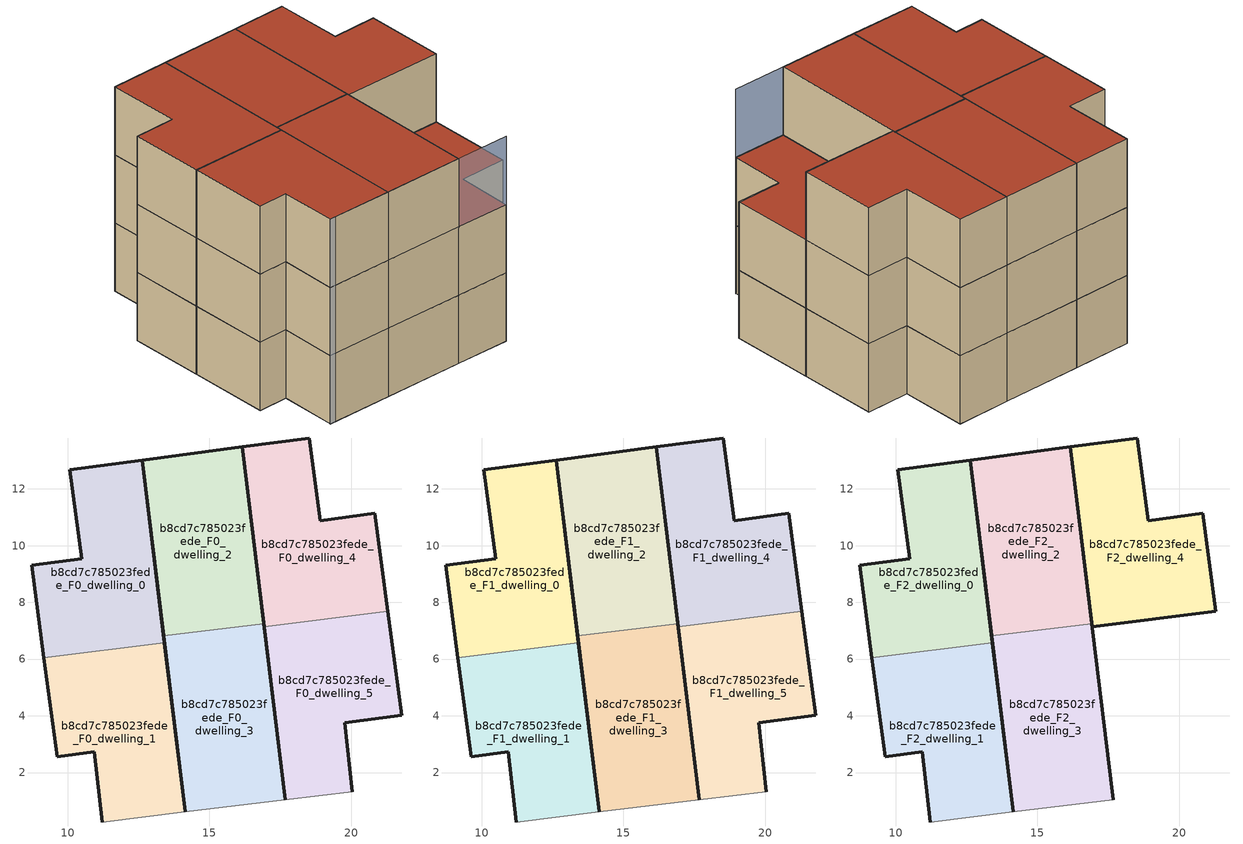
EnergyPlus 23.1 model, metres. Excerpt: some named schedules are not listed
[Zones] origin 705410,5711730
b8cd7c785023fede_F0_dwelling_0
 floor ground (EU_floor_Construction): 13.42,6.57 12.63,13.01 10.09,12.67 10.51,9.54 8.74,9.3 9.17,6.05 z0
 wall outside (EU_wall_Construction): 9.17,6.05 8.74,9.3 10.51,9.54 10.09,12.67 12.63,13.01 13.42,6.57 z0:3
 wall to b8cd7c785023fede_F0_dwelling_1 (EU_wall_Construction): 13.42,6.57 9.17,6.05 z0:3
b8cd7c785023fede_F0_dwelling_1
 floor ground (EU_floor_Construction): 14.14,0.61 13.42,6.57 9.17,6.05 9.64,2.55 10.94,2.73 11.23,0.26 z0
 wall outside (EU_wall_Construction): 13.42,6.57 14.14,0.61 / 11.23,0.26 10.94,2.73 9.64,2.55 9.17,6.05 z0:3
 wall adiabatic (EU_wall_Construction): 14.14,0.61 11.23,0.26 z0:3
b8cd7c785023fede_F0_dwelling_2
 floor ground (EU_floor_Construction): 16.92,7.25 16.16,13.48 12.63,13.01 13.39,6.82 z0
 wall outside (EU_wall_Construction): 13.39,6.82 12.63,13.01 16.16,13.48 16.92,7.25 z0:3
 wall to b8cd7c785023fede_F0_dwelling_3 (EU_wall_Construction): 16.92,7.25 13.39,6.82 z0:3
b8cd7c785023fede_F0_dwelling_3
 floor ground (EU_floor_Construction): 17.68,1.04 16.92,7.25 13.39,6.82 14.14,0.61 z0
 wall outside (EU_wall_Construction): 14.14,0.61 13.39,6.82 / 16.92,7.25 17.68,1.04 z0:3
 wall adiabatic (EU_wall_Construction): 17.68,1.04 14.14,0.61 z0:3
b8cd7c785023fede_F0_dwelling_4
 floor ground (EU_floor_Construction): 21.3,7.68 20.84,11.14 18.92,10.88 18.53,13.79 16.16,13.48 16.93,7.15 z0
 wall outside (EU_wall_Construction): 16.93,7.15 16.16,13.48 18.53,13.79 18.92,10.88 20.84,11.14 21.3,7.68 z0:3
 wall to b8cd7c785023fede_F0_dwelling_5 (EU_wall_Construction): 21.3,7.68 16.93,7.15 z0:3
b8cd7c785023fede_F0_dwelling_5
 floor ground (EU_floor_Construction): 20.04,1.33 19.77,3.75 21.78,4.01 21.3,7.68 16.93,7.15 17.68,1.04 z0
 wall outside (EU_wall_Construction): 17.68,1.04 16.93,7.15 / 21.3,7.68 21.78,4.01 19.77,3.75 20.04,1.33 z0:3
 wall adiabatic (EU_wall_Construction): 20.04,1.33 17.68,1.04 z0:3
b8cd7c785023fede_F1_dwelling_0
 floor to b8cd7c785023fede_F0_dwelling_0 (EU_floor_Construction): 13.42,6.57 12.63,13.01 10.09,12.67 10.51,9.54 8.74,9.3 9.17,6.05 z3
 wall outside (EU_wall_Construction): 9.17,6.05 8.74,9.3 10.51,9.54 10.09,12.67 12.63,13.01 13.42,6.57 z3:6
 wall to b8cd7c785023fede_F1_dwelling_1 (EU_wall_Construction): 13.42,6.57 9.17,6.05 z3:6
b8cd7c785023fede_F1_dwelling_1
 floor to b8cd7c785023fede_F0_dwelling_1 (EU_floor_Construction): 14.14,0.61 13.42,6.57 9.17,6.05 9.64,2.55 10.94,2.73 11.23,0.26 z3
 wall outside (EU_wall_Construction): 13.42,6.57 14.14,0.61 / 11.23,0.26 10.94,2.73 9.64,2.55 9.17,6.05 z3:6
 wall adiabatic (EU_wall_Construction): 14.14,0.61 11.23,0.26 z3:6
b8cd7c785023fede_F1_dwelling_2
 floor to b8cd7c785023fede_F0_dwelling_2 (EU_floor_Construction): 16.92,7.25 16.16,13.48 12.63,13.01 13.39,6.82 z3
 wall outside (EU_wall_Construction): 13.39,6.82 12.63,13.01 16.16,13.48 16.92,7.25 z3:6
 wall to b8cd7c785023fede_F1_dwelling_3 (EU_wall_Construction): 16.92,7.25 13.39,6.82 z3:6
b8cd7c785023fede_F1_dwelling_3
 floor to b8cd7c785023fede_F0_dwelling_3 (EU_floor_Construction): 17.68,1.04 16.92,7.25 13.39,6.82 14.14,0.61 z3
 wall outside (EU_wall_Construction): 14.14,0.61 13.39,6.82 / 16.92,7.25 17.68,1.04 z3:6
 wall adiabatic (EU_wall_Construction): 17.68,1.04 14.14,0.61 z3:6
b8cd7c785023fede_F1_dwelling_4
 floor to b8cd7c785023fede_F0_dwelling_4 (EU_floor_Construction): 21.3,7.68 20.84,11.14 18.92,10.88 18.53,13.79 16.16,13.48 16.93,7.15 z3
 wall outside (EU_wall_Construction): 16.93,7.15 16.16,13.48 18.53,13.79 18.92,10.88 20.84,11.14 21.3,7.68 z3:6
 wall to b8cd7c785023fede_F1_dwelling_5 (EU_wall_Construction): 21.3,7.68 16.93,7.15 z3:6
b8cd7c785023fede_F1_dwelling_5
 floor to b8cd7c785023fede_F0_dwelling_5 (EU_floor_Construction): 20.04,1.33 19.77,3.75 21.78,4.01 21.3,7.68 16.93,7.15 17.68,1.04 z3
 wall outside (EU_wall_Construction): 17.68,1.04 16.93,7.15 / 21.3,7.68 21.78,4.01 19.77,3.75 20.04,1.33 z3:6
 wall adiabatic (EU_wall_Construction): 20.04,1.33 17.68,1.04 z3:6
 roof outside (EU_roof_Construction): 21.3,7.68 21.78,4.01 19.77,3.75 20.04,1.33 17.68,1.04 16.93,7.15 z6
b8cd7c785023fede_F2_dwelling_0
 floor to b8cd7c785023fede_F1_dwelling_0 (EU_floor_Construction): 13.42,6.57 12.63,13.01 10.09,12.67 10.51,9.54 8.74,9.3 9.17,6.05 z6
 wall outside (EU_wall_Construction): 9.17,6.05 8.74,9.3 10.51,9.54 10.09,12.67 12.63,13.01 13.42,6.57 z6:9
 wall to b8cd7c785023fede_F2_dwelling_1 (EU_wall_Construction): 13.42,6.57 9.17,6.05 z6:9
 roof outside (EU_roof_Construction): 12.63,13.01 13.42,6.57 9.17,6.05 8.74,9.3 10.51,9.54 10.09,12.67 z9
b8cd7c785023fede_F2_dwelling_1
 floor to b8cd7c785023fede_F1_dwelling_1 (EU_floor_Construction): 14.14,0.61 13.42,6.57 9.17,6.05 9.64,2.55 10.94,2.73 11.23,0.26 z6
 wall outside (EU_wall_Construction): 13.42,6.57 14.14,0.61 / 11.23,0.26 10.94,2.73 9.64,2.55 9.17,6.05 z6:9
 wall adiabatic (EU_wall_Construction): 14.14,0.61 11.23,0.26 z6:9
 roof outside (EU_roof_Construction): 13.42,6.57 14.14,0.61 11.23,0.26 10.94,2.73 9.64,2.55 9.17,6.05 z9
b8cd7c785023fede_F2_dwelling_2
 floor to b8cd7c785023fede_F1_dwelling_2 (EU_floor_Construction): 16.92,7.25 16.16,13.48 12.63,13.01 13.39,6.82 z6
 wall outside (EU_wall_Construction): 13.39,6.82 12.63,13.01 16.16,13.48 16.92,7.25 z6:9
 wall to b8cd7c785023fede_F2_dwelling_3 (EU_wall_Construction): 16.92,7.25 13.39,6.82 z6:9
 roof outside (EU_roof_Construction): 16.16,13.48 16.92,7.25 13.39,6.82 12.63,13.01 z9
b8cd7c785023fede_F2_dwelling_3
 floor to b8cd7c785023fede_F1_dwelling_3 (EU_floor_Construction): 17.68,1.04 16.92,7.25 13.39,6.82 14.14,0.61 z6
 wall outside (EU_wall_Construction): 14.14,0.61 13.39,6.82 / 16.92,7.25 17.68,1.04 z6:9
 wall adiabatic (EU_wall_Construction): 17.68,1.04 14.14,0.61 z6:9
 roof outside (EU_roof_Construction): 16.92,7.25 17.68,1.04 14.14,0.61 13.39,6.82 z9
b8cd7c785023fede_F2_dwelling_4
 floor to b8cd7c785023fede_F1_dwelling_4 (EU_floor_Construction): 21.3,7.68 20.84,11.14 18.92,10.88 18.53,13.79 16.16,13.48 16.93,7.15 z6
 wall outside (EU_wall_Construction): 18.53,13.79 18.92,10.88 20.84,11.14 21.3,7.68 16.93,7.15 16.16,13.48 18.53,13.79 z6:9
 roof outside (EU_roof_Construction): 20.84,11.14 21.3,7.68 16.93,7.15 16.16,13.48 18.53,13.79 18.92,10.88 z9
shading: 11.23,0.26 20.04,1.33 z0:9
[Building]
EU S2 Campaign: North Axis=0; Terrain=City; Solar Distribution=FullExterior
[Site:Location]
London: Latitude=51.5; Longitude=-0.5; Time Zone=0; Elevation=25
[SizingPeriod:WeatherFileDays]
AnnualSizingPeriod: Begin Month=1; Begin Day of Month=1; End Month=12; End Day of Month=31; Day of Week for Start Day=Monday; Use Weather File Daylight Saving Period=No; Use Weather File Rain and Snow Indicators=No
[MATERIAL]
EU_InternalMass_Material: Roughness=MediumRough; Thickness=0.1; Conductivity=1; Density=1800; Specific Heat=900; Thermal Absorptance=0.9; Solar Absorptance=0.7; Visible Absorptance=0.7
[MATERIAL:NOMASS] Roughness=MediumRough; Thermal Absorptance=0.9; Solar Absorptance=0.7; Visible Absorptance=0.7
Name | Thermal Resistance
EU_wall_NoMass | 1.04674
EU_roof_NoMass | 4.32442
EU_floor_NoMass | 2.04616
[CONSTRUCTION]
EU_wall_Construction: EU_wall_NoMass
EU_roof_Construction: EU_roof_NoMass
EU_floor_Construction: EU_floor_NoMass
EU_InternalMass_Construction: EU_InternalMass_Material
[ZONE] Type=1; Multiplier=1; Ceiling Height=autocalculate; Floor Area=autocalculate; Part of Total Floor Area=Yes
Name | Volume
b8cd7c785023fede_F0_dwelling_0; b8cd7c785023fede_F1_dwelling_0; b8cd7c785023fede_F2_dwelling_0 | 66.739
b8cd7c785023fede_F0_dwelling_1; b8cd7c785023fede_F1_dwelling_1; b8cd7c785023fede_F2_dwelling_1 | 66.7412
b8cd7c785023fede_F0_dwelling_2; b8cd7c785023fede_F1_dwelling_2; b8cd7c785023fede_F2_dwelling_2 | 66.7515
b8cd7c785023fede_F0_dwelling_3; b8cd7c785023fede_F1_dwelling_3; b8cd7c785023fede_F2_dwelling_3 | 66.7405
b8cd7c785023fede_F0_dwelling_4; b8cd7c785023fede_F1_dwelling_4; b8cd7c785023fede_F2_dwelling_4 | 66.7324
b8cd7c785023fede_F0_dwelling_5; b8cd7c785023fede_F1_dwelling_5 | 66.7361
[INTERNALMASS] Construction=EU_InternalMass_Construction
Name | Zone or ZoneList | Surface Area
b8cd7c785023fede_F0_dwelling_0_EU_InternalMass | b8cd7c785023fede_F0_dwelling_0 | 22.2464
b8cd7c785023fede_F0_dwelling_1_EU_InternalMass | b8cd7c785023fede_F0_dwelling_1 | 22.2475
b8cd7c785023fede_F0_dwelling_2_EU_InternalMass | b8cd7c785023fede_F0_dwelling_2 | 22.25
b8cd7c785023fede_F0_dwelling_3_EU_InternalMass | b8cd7c785023fede_F0_dwelling_3 | 22.2474
b8cd7c785023fede_F0_dwelling_4_EU_InternalMass | b8cd7c785023fede_F0_dwelling_4 | 22.2447
b8cd7c785023fede_F0_dwelling_5_EU_InternalMass | b8cd7c785023fede_F0_dwelling_5 | 22.2451
b8cd7c785023fede_F1_dwelling_0_EU_InternalMass | b8cd7c785023fede_F1_dwelling_0 | 22.2464
b8cd7c785023fede_F1_dwelling_1_EU_InternalMass | b8cd7c785023fede_F1_dwelling_1 | 22.2475
b8cd7c785023fede_F1_dwelling_2_EU_InternalMass | b8cd7c785023fede_F1_dwelling_2 | 22.25
b8cd7c785023fede_F1_dwelling_3_EU_InternalMass | b8cd7c785023fede_F1_dwelling_3 | 22.2474
b8cd7c785023fede_F1_dwelling_4_EU_InternalMass | b8cd7c785023fede_F1_dwelling_4 | 22.2447
b8cd7c785023fede_F1_dwelling_5_EU_InternalMass | b8cd7c785023fede_F1_dwelling_5 | 22.2451
b8cd7c785023fede_F2_dwelling_0_EU_InternalMass | b8cd7c785023fede_F2_dwelling_0 | 32.513
b8cd7c785023fede_F2_dwelling_1_EU_InternalMass | b8cd7c785023fede_F2_dwelling_1 | 33.3648
b8cd7c785023fede_F2_dwelling_2_EU_InternalMass | b8cd7c785023fede_F2_dwelling_2 | 23.1005
b8cd7c785023fede_F2_dwelling_3_EU_InternalMass | b8cd7c785023fede_F2_dwelling_3 | 22.2533
b8cd7c785023fede_F2_dwelling_4_EU_InternalMass | b8cd7c785023fede_F2_dwelling_4 | 22.2475
[OTHEREQUIPMENT] Fuel Type=Electricity; Design Level Calculation Method=Watts/Area; Power per Zone Floor Area=1; Fraction Latent=0; Fraction Radiant=0; Fraction Lost=0; Carbon Dioxide Generation Rate=0; EndUse Subcategory=EU_Step8_InternalGains
Name | Zone or ZoneList or Space or SpaceList | Schedule
EU_Step8_InternalGain_b8cd7c785023fede_F0_dwelling_0_f000 | b8cd7c785023fede_F0_dwelling_0 | EU_Step8_GainSchedule_b8cd7c785023fede_F0_dwelling_0_f000
EU_Step8_InternalGain_b8cd7c785023fede_F0_dwelling_1_f000 | b8cd7c785023fede_F0_dwelling_1 | EU_Step8_GainSchedule_b8cd7c785023fede_F0_dwelling_1_f000
EU_Step8_InternalGain_b8cd7c785023fede_F0_dwelling_2_f000 | b8cd7c785023fede_F0_dwelling_2 | EU_Step8_GainSchedule_b8cd7c785023fede_F0_dwelling_2_f000
EU_Step8_InternalGain_b8cd7c785023fede_F0_dwelling_3_f000 | b8cd7c785023fede_F0_dwelling_3 | EU_Step8_GainSchedule_b8cd7c785023fede_F0_dwelling_3_f000
EU_Step8_InternalGain_b8cd7c785023fede_F0_dwelling_4_f000 | b8cd7c785023fede_F0_dwelling_4 | EU_Step8_GainSchedule_b8cd7c785023fede_F0_dwelling_4_f000
EU_Step8_InternalGain_b8cd7c785023fede_F0_dwelling_5_f000 | b8cd7c785023fede_F0_dwelling_5 | EU_Step8_GainSchedule_b8cd7c785023fede_F0_dwelling_5_f000
EU_Step8_InternalGain_b8cd7c785023fede_F1_dwelling_0_f000 | b8cd7c785023fede_F1_dwelling_0 | EU_Step8_GainSchedule_b8cd7c785023fede_F1_dwelling_0_f000
EU_Step8_InternalGain_b8cd7c785023fede_F1_dwelling_1_f000 | b8cd7c785023fede_F1_dwelling_1 | EU_Step8_GainSchedule_b8cd7c785023fede_F1_dwelling_1_f000
EU_Step8_InternalGain_b8cd7c785023fede_F1_dwelling_2_f000 | b8cd7c785023fede_F1_dwelling_2 | EU_Step8_GainSchedule_b8cd7c785023fede_F1_dwelling_2_f000
EU_Step8_InternalGain_b8cd7c785023fede_F1_dwelling_3_f000 | b8cd7c785023fede_F1_dwelling_3 | EU_Step8_GainSchedule_b8cd7c785023fede_F1_dwelling_3_f000
EU_Step8_InternalGain_b8cd7c785023fede_F1_dwelling_4_f000 | b8cd7c785023fede_F1_dwelling_4 | EU_Step8_GainSchedule_b8cd7c785023fede_F1_dwelling_4_f000
EU_Step8_InternalGain_b8cd7c785023fede_F1_dwelling_5_f000 | b8cd7c785023fede_F1_dwelling_5 | EU_Step8_GainSchedule_b8cd7c785023fede_F1_dwelling_5_f000
EU_Step8_InternalGain_b8cd7c785023fede_F2_dwelling_0_f000 | b8cd7c785023fede_F2_dwelling_0 | EU_Step8_GainSchedule_b8cd7c785023fede_F2_dwelling_0_f000
EU_Step8_InternalGain_b8cd7c785023fede_F2_dwelling_1_f000 | b8cd7c785023fede_F2_dwelling_1 | EU_Step8_GainSchedule_b8cd7c785023fede_F2_dwelling_1_f000
EU_Step8_InternalGain_b8cd7c785023fede_F2_dwelling_2_f000 | b8cd7c785023fede_F2_dwelling_2 | EU_Step8_GainSchedule_b8cd7c785023fede_F2_dwelling_2_f000
EU_Step8_InternalGain_b8cd7c785023fede_F2_dwelling_3_f000 | b8cd7c785023fede_F2_dwelling_3 | EU_Step8_GainSchedule_b8cd7c785023fede_F2_dwelling_3_f000
EU_Step8_InternalGain_b8cd7c785023fede_F2_dwelling_4_f000 | b8cd7c785023fede_F2_dwelling_4 | EU_Step8_GainSchedule_b8cd7c785023fede_F2_dwelling_4_f000
[ZONEVENTILATION:DESIGNFLOWRATE] Schedule=EU_AlwaysOn; Design Flow Rate Calculation Method=AirChanges/Hour; Air Changes per Hour=0.488719; Ventilation Type=Natural; Fan Pressure Rise=0; Fan Total Efficiency=1; Constant Term Coefficient=1; Temperature Term Coefficient=0; Velocity Term Coefficient=0; Velocity Squared Term Coefficient=0; Minimum Indoor Temperature=-100; Maximum Indoor Temperature=100; Delta Temperature=-100; Minimum Outdoor Temperature=-100; Maximum Outdoor Temperature=100; Maximum Wind Speed=40
Name | Zone or ZoneList or Space or SpaceList
EU_ConstantAir_b8cd7c785023fede_F0_dwelling_0 | b8cd7c785023fede_F0_dwelling_0
EU_ConstantAir_b8cd7c785023fede_F0_dwelling_1 | b8cd7c785023fede_F0_dwelling_1
EU_ConstantAir_b8cd7c785023fede_F0_dwelling_2 | b8cd7c785023fede_F0_dwelling_2
EU_ConstantAir_b8cd7c785023fede_F0_dwelling_3 | b8cd7c785023fede_F0_dwelling_3
EU_ConstantAir_b8cd7c785023fede_F0_dwelling_4 | b8cd7c785023fede_F0_dwelling_4
EU_ConstantAir_b8cd7c785023fede_F0_dwelling_5 | b8cd7c785023fede_F0_dwelling_5
EU_ConstantAir_b8cd7c785023fede_F1_dwelling_0 | b8cd7c785023fede_F1_dwelling_0
EU_ConstantAir_b8cd7c785023fede_F1_dwelling_1 | b8cd7c785023fede_F1_dwelling_1
EU_ConstantAir_b8cd7c785023fede_F1_dwelling_2 | b8cd7c785023fede_F1_dwelling_2
EU_ConstantAir_b8cd7c785023fede_F1_dwelling_3 | b8cd7c785023fede_F1_dwelling_3
EU_ConstantAir_b8cd7c785023fede_F1_dwelling_4 | b8cd7c785023fede_F1_dwelling_4
EU_ConstantAir_b8cd7c785023fede_F1_dwelling_5 | b8cd7c785023fede_F1_dwelling_5
EU_ConstantAir_b8cd7c785023fede_F2_dwelling_0 | b8cd7c785023fede_F2_dwelling_0
EU_ConstantAir_b8cd7c785023fede_F2_dwelling_1 | b8cd7c785023fede_F2_dwelling_1
EU_ConstantAir_b8cd7c785023fede_F2_dwelling_2 | b8cd7c785023fede_F2_dwelling_2
EU_ConstantAir_b8cd7c785023fede_F2_dwelling_3 | b8cd7c785023fede_F2_dwelling_3
EU_ConstantAir_b8cd7c785023fede_F2_dwelling_4 | b8cd7c785023fede_F2_dwelling_4
[HVACTEMPLATE:THERMOSTAT] Constant Heating Setpoint=20; Constant Cooling Setpoint=50
EU_HeatOnly_b8cd7c785023fede_F0_dwelling_0; EU_HeatOnly_b8cd7c785023fede_F0_dwelling_1; EU_HeatOnly_b8cd7c785023fede_F0_dwelling_2; EU_HeatOnly_b8cd7c785023fede_F0_dwelling_3; EU_HeatOnly_b8cd7c785023fede_F0_dwelling_4; EU_HeatOnly_b8cd7c785023fede_F0_dwelling_5; EU_HeatOnly_b8cd7c785023fede_F1_dwelling_0; EU_HeatOnly_b8cd7c785023fede_F1_dwelling_1; EU_HeatOnly_b8cd7c785023fede_F1_dwelling_2; EU_HeatOnly_b8cd7c785023fede_F1_dwelling_3; EU_HeatOnly_b8cd7c785023fede_F1_dwelling_4; EU_HeatOnly_b8cd7c785023fede_F1_dwelling_5; EU_HeatOnly_b8cd7c785023fede_F2_dwelling_0; EU_HeatOnly_b8cd7c785023fede_F2_dwelling_1; EU_HeatOnly_b8cd7c785023fede_F2_dwelling_2; EU_HeatOnly_b8cd7c785023fede_F2_dwelling_3; EU_HeatOnly_b8cd7c785023fede_F2_dwelling_4
[HVACTEMPLATE:ZONE:IDEALLOADSAIRSYSTEM] System Availability Schedule=EU_AlwaysOn; Maximum Heating Supply Air Temperature=50; Minimum Cooling Supply Air Temperature=13; Maximum Heating Supply Air Humidity Ratio=0.0156; Minimum Cooling Supply Air Humidity Ratio=0.0077; Heating Limit=NoLimit; Cooling Limit=NoLimit; Heating Availability Schedule=EU_AlwaysOn; Cooling Availability Schedule=EU_CoolingOff; Dehumidification Control Type=ConstantSensibleHeatRatio; Cooling Sensible Heat Ratio=0.7; Dehumidification Setpoint=60; Humidification Control Type=None; Humidification Setpoint=30; Outdoor Air Method=None; Outdoor Air Flow Rate per Person=0.00944; Outdoor Air Flow Rate per Zone Floor Area=0; Outdoor Air Flow Rate per Zone=0; Demand Controlled Ventilation Type=None; Outdoor Air Economizer Type=NoEconomizer; Heat Recovery Type=None; Sensible Heat Recovery Effectiveness=0.7; Latent Heat Recovery Effectiveness=0.65
Name | Template Thermostat
b8cd7c785023fede_F0_dwelling_0 | EU_HeatOnly_b8cd7c785023fede_F0_dwelling_0
b8cd7c785023fede_F0_dwelling_1 | EU_HeatOnly_b8cd7c785023fede_F0_dwelling_1
b8cd7c785023fede_F0_dwelling_2 | EU_HeatOnly_b8cd7c785023fede_F0_dwelling_2
b8cd7c785023fede_F0_dwelling_3 | EU_HeatOnly_b8cd7c785023fede_F0_dwelling_3
b8cd7c785023fede_F0_dwelling_4 | EU_HeatOnly_b8cd7c785023fede_F0_dwelling_4
b8cd7c785023fede_F0_dwelling_5 | EU_HeatOnly_b8cd7c785023fede_F0_dwelling_5
b8cd7c785023fede_F1_dwelling_0 | EU_HeatOnly_b8cd7c785023fede_F1_dwelling_0
b8cd7c785023fede_F1_dwelling_1 | EU_HeatOnly_b8cd7c785023fede_F1_dwelling_1
b8cd7c785023fede_F1_dwelling_2 | EU_HeatOnly_b8cd7c785023fede_F1_dwelling_2
b8cd7c785023fede_F1_dwelling_3 | EU_HeatOnly_b8cd7c785023fede_F1_dwelling_3
b8cd7c785023fede_F1_dwelling_4 | EU_HeatOnly_b8cd7c785023fede_F1_dwelling_4
b8cd7c785023fede_F1_dwelling_5 | EU_HeatOnly_b8cd7c785023fede_F1_dwelling_5
b8cd7c785023fede_F2_dwelling_0 | EU_HeatOnly_b8cd7c785023fede_F2_dwelling_0
b8cd7c785023fede_F2_dwelling_1 | EU_HeatOnly_b8cd7c785023fede_F2_dwelling_1
b8cd7c785023fede_F2_dwelling_2 | EU_HeatOnly_b8cd7c785023fede_F2_dwelling_2
b8cd7c785023fede_F2_dwelling_3 | EU_HeatOnly_b8cd7c785023fede_F2_dwelling_3
b8cd7c785023fede_F2_dwelling_4 | EU_HeatOnly_b8cd7c785023fede_F2_dwelling_4
[SIZING:ZONE] Zone Cooling Design Supply Air Temperature Input Method=SupplyAirTemperature; Zone Cooling Design Supply Air Temperature=13; Zone Heating Design Supply Air Temperature Input Method=SupplyAirTemperature; Zone Heating Design Supply Air Temperature=50; Zone Cooling Design Supply Air Humidity Ratio=0.008; Zone Heating Design Supply Air Humidity Ratio=0.008; Cooling Design Air Flow Method=DesignDay; Cooling Design Air Flow Rate=0; Cooling Minimum Air Flow per Zone Floor Area=0.000762; Cooling Minimum Air Flow=0; Cooling Minimum Air Flow Fraction=0.2; Heating Design Air Flow Method=DesignDay; Heating Design Air Flow Rate=0; Heating Maximum Air Flow per Zone Floor Area=0.002032; Heating Maximum Air Flow=0.141576; Heating Maximum Air Flow Fraction=0.3; Account for Dedicated Outdoor Air System=No; Dedicated Outdoor Air System Control Strategy=NeutralSupplyAir; Dedicated Outdoor Air Low Setpoint Temperature for Design=autosize; Dedicated Outdoor Air High Setpoint Temperature for Design=autosize; Zone Load Sizing Method=Sensible Load Only No Latent Load; Zone Latent Cooling Design Supply Air Humidity Ratio Input Method=HumidityRatioDifference; Zone Cooling Design Supply Air Humidity Ratio Difference=0.005; Zone Latent Heating Design Supply Air Humidity Ratio Input Method=HumidityRatioDifference; Zone Humidification Design Supply Air Humidity Ratio Difference=0.005
b8cd7c785023fede_F0_dwelling_0; b8cd7c785023fede_F0_dwelling_1; b8cd7c785023fede_F0_dwelling_2; b8cd7c785023fede_F0_dwelling_3; b8cd7c785023fede_F0_dwelling_4; b8cd7c785023fede_F0_dwelling_5; b8cd7c785023fede_F1_dwelling_0; b8cd7c785023fede_F1_dwelling_1; b8cd7c785023fede_F1_dwelling_2
